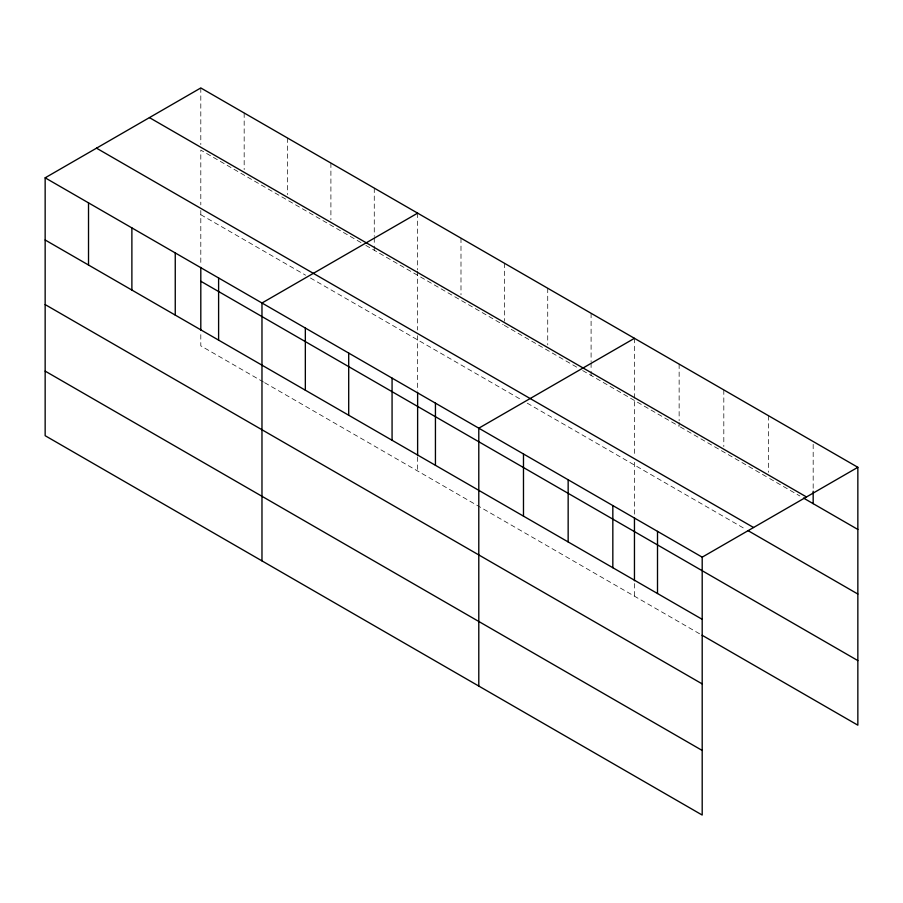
<?xml version="1.0" encoding="UTF-8"?>
<svg xmlns="http://www.w3.org/2000/svg" width="903" height="903" viewBox="0 0 903 903"><rect width="100%" height="100%" fill="white"/><g stroke="black" fill="none" stroke-linecap="round" stroke-linejoin="round"><path stroke-width="0.68" stroke-dasharray="4.51 3.39" d="M361.019 242.602L200.805 150.112L200.805 204.868M365.839 245.39L503.152 324.674M504.359 325.362L577.841 367.792M582.661 370.569L679.135 426.272L679.135 422.13M680.343 426.972L768.487 477.856M769.695 478.556L799.889 495.984M200.805 214.7L305.609 275.201M310.429 277.989L522.431 400.39M527.25 403.167L745.551 529.203M263.45 382.003L200.805 345.838L200.805 331.796M264.647 382.691L700.875 634.538M813.174 444.265L813.174 489.844M768.487 415.707L768.487 472.337M723.811 389.915L723.811 446.545M679.135 364.112L679.135 420.742M634.459 338.32L634.459 456.636M634.459 462.257L634.459 516.358M634.459 583.564L634.459 596.194M591.093 313.285L591.093 361.629M591.093 363.006L591.093 369.914M591.093 371.291L591.093 375.434M547.726 288.249L547.726 344.878M504.359 263.213L504.359 321.22M460.993 238.178L460.993 294.807M417.626 213.142L417.626 269.771M417.626 271.148L417.626 330.058M417.626 335.668L417.626 391.18M417.626 456.974L417.626 471.016M374.271 188.106L374.271 236.439M374.271 237.828L374.271 244.736M374.271 246.113L374.271 250.255M330.904 163.071L330.904 219.7M287.538 138.035L287.538 194.653M244.171 112.999L244.171 169.617M200.805 87.952L200.805 144.582M200.805 210.489L200.805 264.613"/><path stroke-width="1.35" d="M45.15 177.823L702.195 557.162L702.195 815.048L45.15 435.697L45.15 177.823L200.805 87.952L857.85 467.302L857.85 725.177L702.082 635.238M417.626 213.142L261.972 303.013L261.972 560.887M634.459 338.32L478.793 428.191L478.793 686.066M702.195 557.162L857.85 467.302M149.435 117.616L806.481 496.955M803.512 498.072L857.85 529.451M96.519 148.171L753.565 527.51M747.966 530.592L857.85 594.039M200.805 281.251L857.85 660.59M45.15 239.984L702.195 619.323M45.15 304.571L702.195 683.91M45.15 371.11L702.195 750.449M813.174 491.221L813.174 503.66M657.508 531.37L657.508 593.519M634.459 517.746L634.459 580.753M612.832 505.578L612.832 567.727M568.156 479.775L568.156 541.935M523.48 453.983L523.48 516.132M435.438 403.156L435.438 465.305M417.626 392.568L417.626 455.575M392.071 378.12L392.071 440.269M348.705 353.084L348.705 415.233M305.338 328.049L305.338 390.198M218.605 277.966L218.605 340.126M200.805 267.378L200.805 330.385M175.25 252.93L175.25 315.091M131.883 227.895L131.883 290.055M88.517 202.859L88.517 265.019"/></g></svg>
